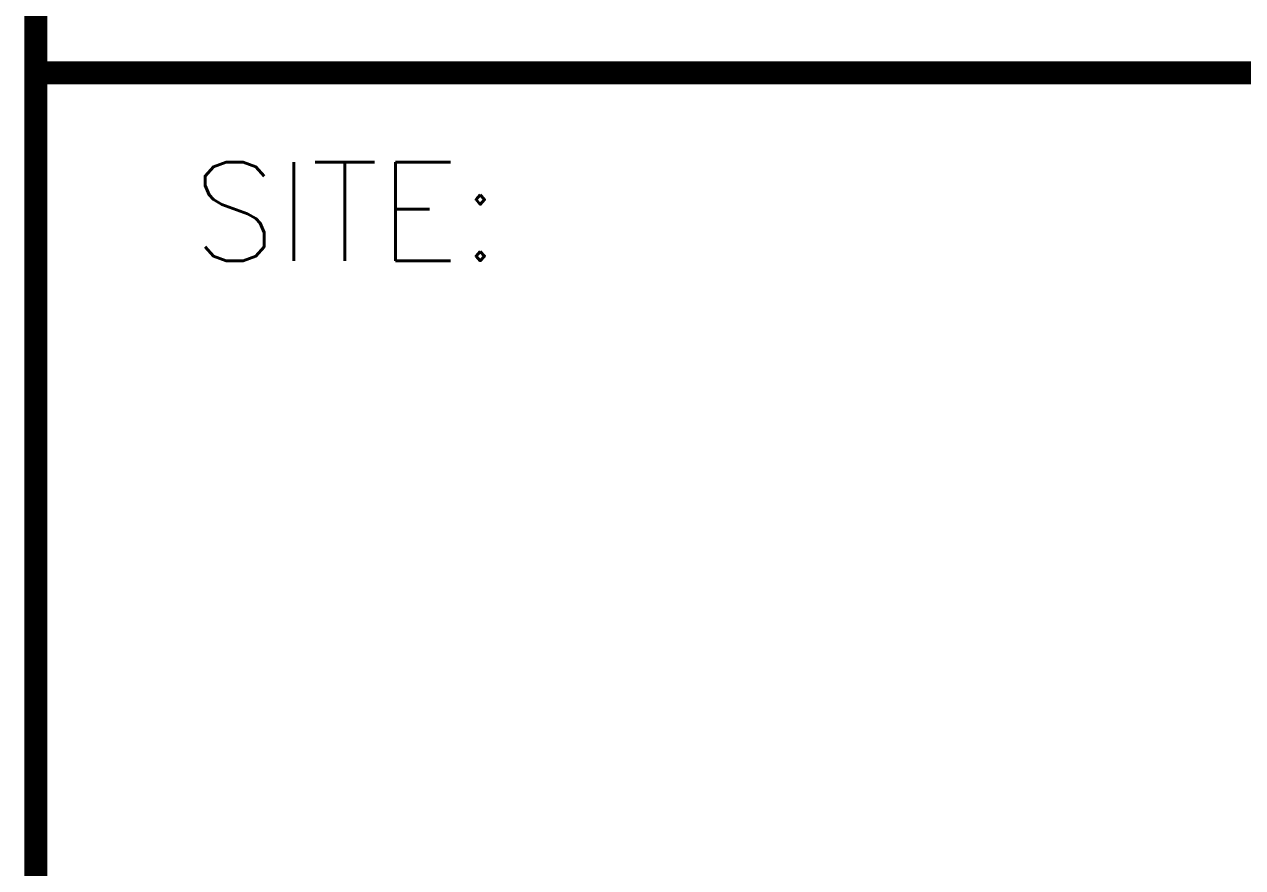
# Paper-space layout 'Layout1-A horizontal' of a CAD drawing. Header units: millimetres. Extents: x 0 to 267, y 0 to 194.
# Drawn here: x -0.14 to 17.16, y 12.12 to 24.09 of the extents above; entities that cross this region are included whole.
import ezdxf
from ezdxf.enums import TextEntityAlignment as Align

# ---------------------------------------------------------------- set-up
doc = ezdxf.new("R2010")
doc.units = ezdxf.units.MM
doc.header["$LTSCALE"] = 25.4
for name, color, linetype in [('YS-TEXT-MEDIUM', 6, 'Continuous'), ('YS-TITLEBLOCK-BORDERS', 154, 'Continuous'), ('YS-TITLEBLOCK-TEXT-NONEDITABLE', 154, 'Continuous')]:
    doc.layers.add(name, color=color, linetype=linetype)
doc.styles.add('ROMANS', font='romans.shx')
doc.styles.add('YS TEXT', font='')
doc.styles.get('YS TEXT').set_extended_font_data('Century Gothic')

# ---------------------------------------------------------------- blocks, each defined once
blk = doc.blocks.new('A Horizontal')
at = {"layer": 'YS-TITLEBLOCK-BORDERS', "linetype": 'Continuous', "const_width": 0.327}
blk.add_lwpolyline([(266.592, 193.578), (266.592, 0), (0, 0), (0, 193.578)], close=True, dxfattribs=at)
blk.add_lwpolyline([(0, 23.385), (266.592, 23.385)], dxfattribs=at)
at = {"layer": 'YS-TEXT-MEDIUM', "style": 'YS TEXT'}
for tag, p in [('drawing_number', (126.296, 17.539)), ('project_number', (154.5, 17.539)), ('date', (173.118, 17.539)), ('scale', (116.929, 5.846)), ('drawn', (135.762, 5.846)), ('checked', (154.5, 5.846)), ('revision', (173.118, 5.846))]:
    blk.add_attdef(tag, text='', height=2.572, dxfattribs=at).set_placement(p, align=Align.CENTER)
for tag, p in [('site-single-line', (12.143, 16.147)), ('title-single-line', (12.143, 4.455))]:
    blk.add_attdef(tag, p, '', height=3.274, dxfattribs=at)
at = {"layer": 'YS-TITLEBLOCK-TEXT-NONEDITABLE', "linetype": 'Continuous', "insert": (2.221, 22.119), "char_height": 1.4031, "width": 21.14696, "attachment_point": 1, "style": 'ROMANS'}
blk.add_mtext('SITE:', dxfattribs=at)

psp = doc.layouts.new('Layout1-A horizontal')

# ---------------------------------------------------------------- block references
psp.add_blockref('A Horizontal', (0.028, 0.018))

doc.saveas('drawing.dxf')
